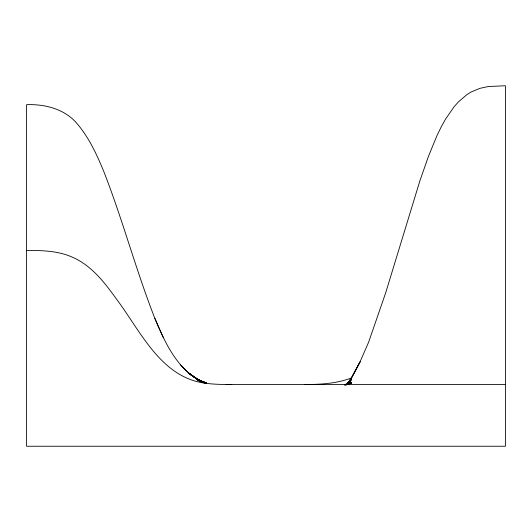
<?xml version="1.0" encoding="UTF-8"?>
<svg xmlns="http://www.w3.org/2000/svg" width="532" height="532" viewBox="0 0 532 532"><rect width="100%" height="100%" fill="white"/><g stroke="black" fill="none" stroke-linecap="round" stroke-linejoin="round"><path stroke-width="0.8" d="M347.702 383.506L351.499 378.079L347.901 383.326L351.499 377.913L360.051 361.827L368.603 342.242L385.7 292.76L419.901 180.78L428.453 156.368L436.998 135.54L441.274 126.776L445.55 119.108L454.102 106.759L458.378 101.931L466.923 94.616L471.199 91.976L479.751 88.379L488.303 86.53L505.4 85.752L505.4 446.248L26.6 446.248L26.6 104.671C45.559 104.019 65.582 109.193 77.898 124.621C89.303 138.293 96.764 154.579 103.547 170.892C122.579 219.364 135.833 269.89 154.852 318.369C165.459 343.719 178.626 372.826 206.15 383.313C214.649 384.456 223.24 384.496 231.799 384.49M360.051 361.827L351.499 377.86L347.901 383.233M360.051 362.013L351.499 377.913C336.537 383.645 320.337 384.536 304.477 384.483M347.901 383.392L351.499 378.079M348.174 382.993L351.499 378.345L347.702 383.499M349.125 382.009L351.027 379.382M348.985 382.023L351.499 378.724L347.476 383.532M348.985 382.375L349.989 381.118M348.985 382.249L349.989 381.038M349.896 381.491L351.499 379.768L344.783 385.108M346.512 384.782L351.499 382.289L345.8 384.782M346.059 384.875L351.499 382.854L345.281 384.836M345.281 384.962L351.499 383.333L344.503 384.875M226.1 384.49L505.4 384.49M26.6 250.486C42.487 250.359 58.986 250.845 73.622 257.741C92.096 266.219 104.811 282.871 116.375 298.937C140.621 331.064 160.923 378.033 206.15 383.313L197.598 379.343L189.053 373.511L197.598 379.343L206.15 383.286M197.598 379.609L206.15 383.093L197.598 379.369L189.053 373.484L197.598 379.343L206.15 383.246L197.598 379.356L189.053 373.431L180.501 364.912M197.598 379.808L206.15 382.993L197.598 379.722M197.598 380.433L203.55 382.754M197.598 379.575L206.15 383.033M205.778 383.406L197.598 380.061L203.297 382.708M206.15 383.126L197.598 379.409L189.053 373.417L197.598 379.369L206.15 383.22L197.598 379.382L206.15 383.2M154.852 318.369L163.397 337.847"/></g></svg>
